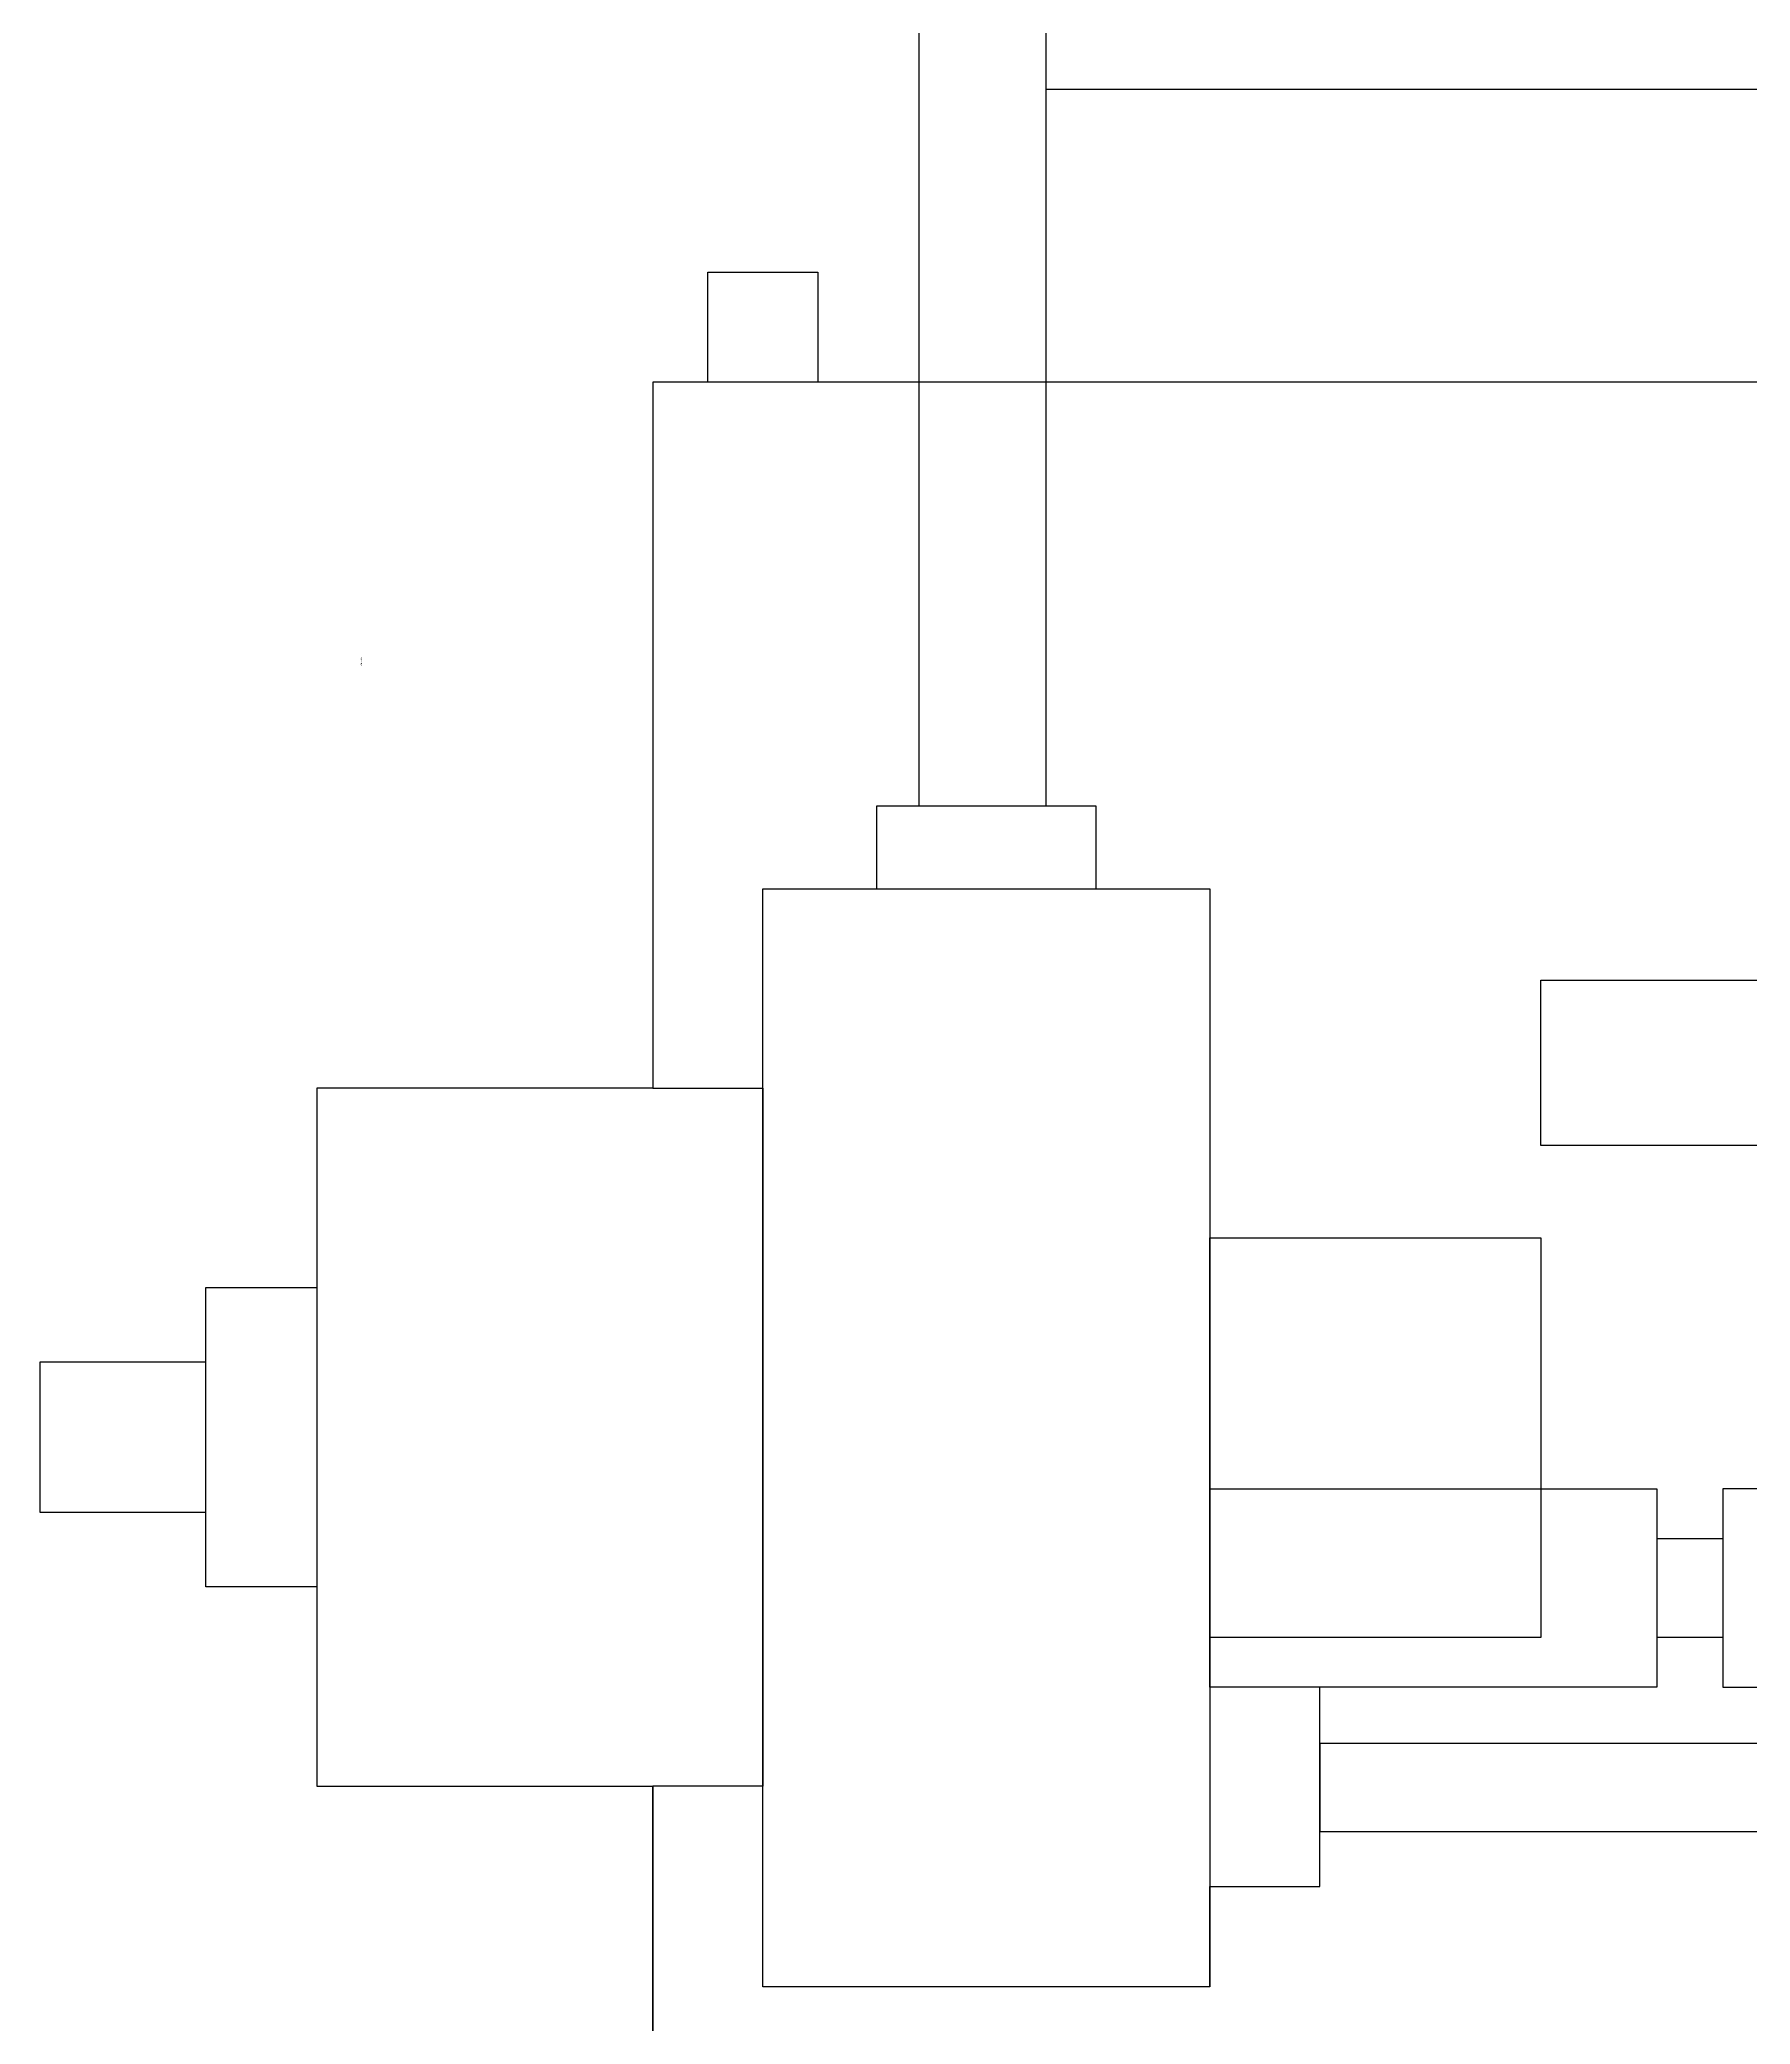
# Model space of a CAD drawing. Header units: inches. Extents: x 11 to 128, y 20 to 108.
# Drawn here: x 19.6013 to 19.9501, y 34.3464 to 34.7512 of the extents above; entities that cross this region are included whole.
import ezdxf

# ---------------------------------------------------------------- set-up
doc = ezdxf.new("R2010")
doc.units = ezdxf.units.IN
doc.header["$MEASUREMENT"] = 0
doc.layers.add('PDF9_Geometry', color=7, linetype='Continuous')
doc.layers.add('PDF9_Text', color=7, linetype='Continuous')
doc.styles.add('PDF Arial', font='arial.ttf')

# ---------------------------------------------------------------- blocks, each defined once
blk = doc.blocks.new('2')
at = {"layer": 'PDF9_Geometry', "lineweight": 25}
for p, q in [((28.00017, 32.55496), (28.00017, 32.80331)), ((28.0232, 32.55496), (28.0232, 32.78235)), ((28.0232, 32.68492), (28.56061, 32.68492)), ((27.96186, 32.63182), (27.96186, 32.65178)), ((27.96186, 32.65178), (27.98179, 32.65178)), ((27.98179, 32.65178), (27.98179, 32.63182)), ((28.4189, 32.63182), (27.9519, 32.63182)), ((27.9519, 32.63182), (27.9519, 32.50385)), ((27.98179, 32.63182), (27.96186, 32.63182)), ((28.03228, 32.55496), (27.99242, 32.55496)), ((27.99242, 32.55496), (27.99242, 32.53998)), ((28.03228, 32.53998), (28.03228, 32.55496)), ((27.97183, 32.44056), (27.97183, 32.53998)), ((27.97183, 32.53998), (28.05287, 32.53998)), ((27.99242, 32.53998), (28.01235, 32.53998)), ((28.01235, 32.53998), (28.03228, 32.53998)), ((28.05287, 32.53998), (28.05287, 32.34094)), ((28.11288, 32.49347), (28.11288, 32.52341)), ((28.11288, 32.52341), (28.17089, 32.52341)), ((27.9519, 32.50385), (27.891, 32.50385)), ((27.891, 32.50385), (27.891, 32.37727)), ((27.9519, 32.50385), (27.97183, 32.50385)), ((27.97183, 32.50385), (27.97183, 32.37727)), ((28.17089, 32.49347), (28.11288, 32.49347)), ((28.05287, 32.44056), (28.05287, 32.4767)), ((28.05287, 32.4767), (28.11288, 32.4767)), ((28.05287, 32.4767), (28.11288, 32.4767)), ((28.11288, 32.4767), (28.11288, 32.40423)), ((27.87085, 32.41341), (27.87085, 32.46771)), ((27.87085, 32.46771), (27.891, 32.46771)), ((27.891, 32.46771), (27.891, 32.44056)), ((27.87085, 32.45414), (27.84074, 32.45414)), ((27.84074, 32.45414), (27.84074, 32.42699)), ((27.87085, 32.44056), (27.87085, 32.45414)), ((27.87085, 32.42699), (27.87085, 32.44056)), ((27.891, 32.44056), (27.891, 32.41341)), ((27.97183, 32.34094), (27.97183, 32.44056)), ((28.05287, 32.40423), (28.05287, 32.44056)), ((28.05287, 32.39524), (28.05287, 32.43118)), ((28.05287, 32.43118), (28.13391, 32.43118)), ((28.13391, 32.43118), (28.13391, 32.39524)), ((28.15584, 32.43118), (28.14587, 32.43118)), ((28.14587, 32.43118), (28.14587, 32.39524)), ((27.84074, 32.42699), (27.87085, 32.42699)), ((28.13391, 32.42219), (28.14587, 32.42219)), ((28.14587, 32.42219), (28.14587, 32.40423)), ((27.891, 32.41341), (27.87085, 32.41341)), ((28.11288, 32.40423), (28.05287, 32.40423)), ((28.14587, 32.40423), (28.13391, 32.40423)), ((28.0728, 32.39524), (28.05287, 32.39524)), ((28.13391, 32.39524), (28.05287, 32.39524)), ((28.0728, 32.35911), (28.0728, 32.39524)), ((28.14587, 32.39524), (28.15584, 32.39524)), ((28.25216, 32.38506), (28.0728, 32.38506)), ((28.0728, 32.38506), (28.0728, 32.37707)), ((27.891, 32.37727), (27.9519, 32.37727)), ((27.97183, 32.37727), (27.9519, 32.37727)), ((27.9519, 32.37727), (27.9519, 32.05166)), ((27.9519, 32.05166), (27.9519, 32.37727)), ((27.9519, 32.37727), (27.9519, 32.05166)), ((28.0728, 32.37707), (28.0728, 32.36909)), ((28.0728, 32.36909), (28.25216, 32.36909)), ((28.05287, 32.35911), (28.05287, 32.34094)), ((28.05287, 32.34094), (28.05287, 32.35911)), ((28.05287, 32.35911), (28.0728, 32.35911)), ((28.05287, 32.34094), (27.97183, 32.34094))]:
    blk.add_line(p, q, dxfattribs=at)
at = {"layer": 'PDF9_Text', "insert": (27.89889, 32.58203), "char_height": 0.000242, "attachment_point": 7, "rotation": 270, "style": 'PDF Arial'}
blk.add_mtext('TOP VIEW', dxfattribs=at)

msp = doc.modelspace()

# ---------------------------------------------------------------- block references
at = {"xscale": 1.125, "yscale": 1.125, "zscale": 1.125}
msp.add_blockref('2', (-11.71956, -2.0295), dxfattribs=at)

doc.saveas('drawing.dxf')
